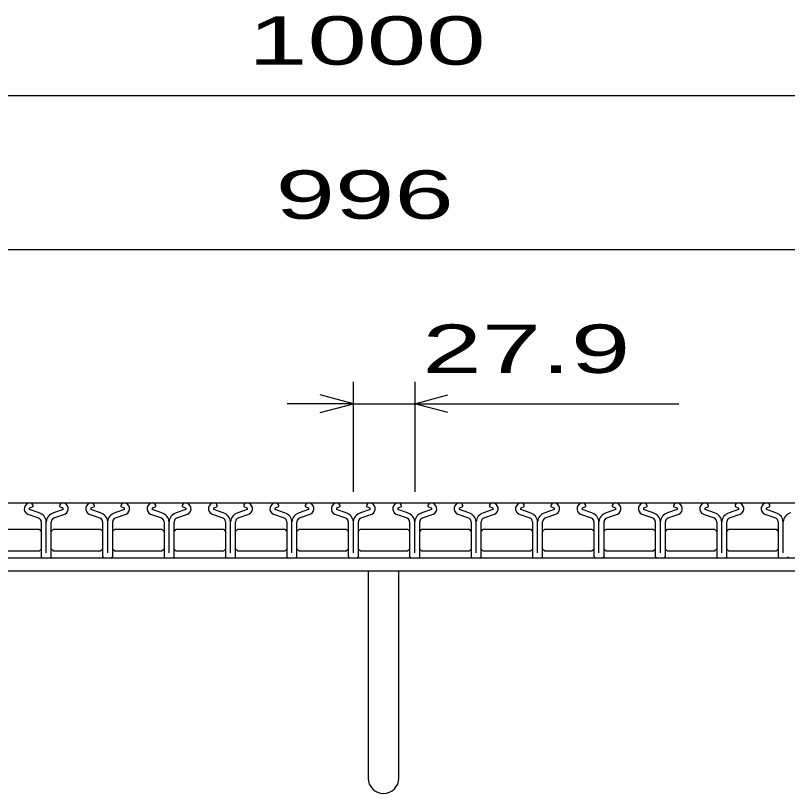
# Model space of a CAD drawing. Units: millimetres, scale not verified. Extents: x -1820 to 1724, y -1285 to 1059.
# Drawn here: x -1090.2 to -739.5, y -744 to -390.7 of the extents above; entities that cross this region are included whole.
import ezdxf
from ezdxf.enums import TextEntityAlignment as Align

# ---------------------------------------------------------------- set-up
doc = ezdxf.new("R2010")
doc.units = ezdxf.units.MM
doc.header["$LTSCALE"] = 10
for name, color, linetype, lineweight in [('16', 3, 'Continuous', 25), ('19', 6, 'Continuous', 25), ('22', 2, 'Continuous', 25)]:
    doc.layers.add(name, color=color, linetype=linetype, lineweight=lineweight)
doc.styles.add('ベクトル', font='')
doc.styles.get('ベクトル').set_extended_font_data('ベクトル')

msp = doc.modelspace()

# ---------------------------------------------------------------- linework, layer by layer
at = {"layer": '16'}
for p, q in [((-1421.06, -612), (-425.06, -612)), ((-1083.72, -614.31), (-1082.28, -613.61)), ((-1082.28, -613.61), (-1082.28, -613.38)), ((-1070.26, -613.38), (-1070.26, -613.61)), ((-1070.26, -613.61), (-1068.82, -614.31)), ((-1055.82, -614.31), (-1054.38, -613.61)), ((-1054.38, -613.61), (-1054.38, -613.38)), ((-1042.36, -613.38), (-1042.36, -613.61)), ((-1042.36, -613.61), (-1040.92, -614.31)), ((-1027.92, -614.31), (-1026.48, -613.61)), ((-1026.48, -613.61), (-1026.48, -613.38)), ((-1014.46, -613.38), (-1014.46, -613.61)), ((-1014.46, -613.61), (-1013.02, -614.31)), ((-1000.02, -614.31), (-998.58, -613.61)), ((-998.58, -613.61), (-998.58, -613.38)), ((-986.56, -613.38), (-986.56, -613.61)), ((-986.56, -613.61), (-985.12, -614.31)), ((-972.12, -614.31), (-970.68, -613.61)), ((-970.68, -613.61), (-970.68, -613.38)), ((-958.66, -613.38), (-958.66, -613.61)), ((-958.66, -613.61), (-957.22, -614.31)), ((-944.22, -614.31), (-942.78, -613.61)), ((-942.78, -613.61), (-942.78, -613.38)), ((-930.76, -613.38), (-930.76, -613.61)), ((-930.76, -613.61), (-929.32, -614.31)), ((-916.32, -614.31), (-914.88, -613.61)), ((-914.88, -613.61), (-914.88, -613.38)), ((-902.86, -613.38), (-902.86, -613.61)), ((-902.86, -613.61), (-901.42, -614.31)), ((-888.42, -614.31), (-886.98, -613.61)), ((-886.98, -613.61), (-886.98, -613.38)), ((-874.96, -613.38), (-874.96, -613.61)), ((-874.96, -613.61), (-873.52, -614.31)), ((-860.52, -614.31), (-859.08, -613.61)), ((-859.08, -613.61), (-859.08, -613.38)), ((-847.06, -613.38), (-847.06, -613.61)), ((-847.06, -613.61), (-845.62, -614.31)), ((-832.62, -614.31), (-831.18, -613.61)), ((-831.18, -613.61), (-831.18, -613.38)), ((-819.16, -613.38), (-819.16, -613.61)), ((-819.16, -613.61), (-817.72, -614.31)), ((-804.72, -614.31), (-803.28, -613.61)), ((-803.28, -613.61), (-803.28, -613.38)), ((-791.26, -613.38), (-791.26, -613.61)), ((-791.26, -613.61), (-789.82, -614.31)), ((-776.82, -614.31), (-775.38, -613.61)), ((-775.38, -613.61), (-775.38, -613.38)), ((-763.36, -613.38), (-763.36, -613.61)), ((-763.36, -613.61), (-761.92, -614.31)), ((-748.92, -614.31), (-747.48, -613.61)), ((-747.48, -613.61), (-747.48, -613.38)), ((-1084.64, -617.18), (-1079.77, -618.89)), ((-1079.56, -616.53), (-1083.88, -615.01)), ((-1068.66, -615.01), (-1072.98, -616.53)), ((-1072.77, -618.89), (-1067.9, -617.18)), ((-1056.74, -617.18), (-1051.87, -618.89)), ((-1051.66, -616.53), (-1055.98, -615.01)), ((-1040.76, -615.01), (-1045.08, -616.53)), ((-1044.87, -618.89), (-1040, -617.18)), ((-1028.84, -617.18), (-1023.97, -618.89)), ((-1023.76, -616.53), (-1028.08, -615.01)), ((-1012.86, -615.01), (-1017.18, -616.53)), ((-1016.97, -618.89), (-1012.1, -617.18)), ((-1000.94, -617.18), (-996.07, -618.89)), ((-995.86, -616.53), (-1000.18, -615.01)), ((-984.96, -615.01), (-989.28, -616.53)), ((-989.07, -618.89), (-984.2, -617.18)), ((-973.04, -617.18), (-968.17, -618.89)), ((-967.96, -616.53), (-972.28, -615.01)), ((-957.06, -615.01), (-961.38, -616.53)), ((-961.17, -618.89), (-956.3, -617.18)), ((-945.14, -617.18), (-940.27, -618.89)), ((-940.06, -616.53), (-944.38, -615.01)), ((-929.16, -615.01), (-933.48, -616.53)), ((-933.27, -618.89), (-928.4, -617.18)), ((-917.24, -617.18), (-912.37, -618.89)), ((-912.16, -616.53), (-916.48, -615.01)), ((-901.26, -615.01), (-905.58, -616.53)), ((-905.37, -618.89), (-900.5, -617.18)), ((-889.34, -617.18), (-884.47, -618.89)), ((-884.26, -616.53), (-888.58, -615.01)), ((-873.36, -615.01), (-877.68, -616.53)), ((-877.47, -618.89), (-872.6, -617.18)), ((-861.44, -617.18), (-856.57, -618.89)), ((-856.36, -616.53), (-860.68, -615.01)), ((-845.46, -615.01), (-849.78, -616.53)), ((-849.57, -618.89), (-844.7, -617.18)), ((-833.54, -617.18), (-828.67, -618.89)), ((-828.46, -616.53), (-832.78, -615.01)), ((-817.56, -615.01), (-821.88, -616.53)), ((-821.67, -618.89), (-816.8, -617.18)), ((-805.64, -617.18), (-800.77, -618.89)), ((-800.56, -616.53), (-804.88, -615.01)), ((-789.66, -615.01), (-793.98, -616.53)), ((-793.77, -618.89), (-788.9, -617.18)), ((-777.74, -617.18), (-772.87, -618.89)), ((-772.66, -616.53), (-776.98, -615.01)), ((-761.76, -615.01), (-766.08, -616.53)), ((-765.87, -618.89), (-761, -617.18)), ((-749.84, -617.18), (-744.97, -618.89)), ((-744.76, -616.53), (-749.08, -615.01)), ((-1078.57, -620.59), (-1078.57, -636.31)), ((-1076.26, -634.71), (-1076.26, -620.64)), ((-1073.97, -636.31), (-1073.97, -620.59)), ((-1050.67, -620.59), (-1050.67, -636.31)), ((-1048.36, -634.71), (-1048.36, -620.64)), ((-1046.07, -636.31), (-1046.07, -620.59)), ((-1022.77, -620.59), (-1022.77, -636.31)), ((-1020.46, -634.71), (-1020.46, -620.64)), ((-1018.17, -636.31), (-1018.17, -620.59)), ((-994.87, -620.59), (-994.87, -636.31)), ((-992.56, -634.71), (-992.56, -620.64)), ((-990.27, -636.31), (-990.27, -620.59)), ((-966.97, -620.59), (-966.97, -636.31)), ((-964.66, -634.71), (-964.66, -620.64)), ((-962.37, -636.31), (-962.37, -620.59)), ((-939.07, -620.59), (-939.07, -636.31)), ((-936.76, -634.71), (-936.76, -620.64)), ((-934.47, -636.31), (-934.47, -620.59)), ((-911.17, -620.59), (-911.17, -636.31)), ((-908.86, -634.71), (-908.86, -620.64)), ((-906.57, -636.31), (-906.57, -620.59)), ((-883.27, -620.59), (-883.27, -636.31)), ((-880.96, -634.71), (-880.96, -620.64)), ((-878.67, -636.31), (-878.67, -620.59)), ((-855.37, -620.59), (-855.37, -636.31)), ((-853.06, -634.71), (-853.06, -620.64)), ((-850.77, -636.31), (-850.77, -620.59)), ((-827.47, -620.59), (-827.47, -636.31)), ((-825.16, -634.71), (-825.16, -620.64)), ((-822.87, -636.31), (-822.87, -620.59)), ((-799.57, -620.59), (-799.57, -636.31)), ((-797.26, -634.71), (-797.26, -620.64)), ((-794.97, -636.31), (-794.97, -620.59)), ((-771.67, -620.59), (-771.67, -636.31)), ((-769.36, -634.71), (-769.36, -620.64)), ((-767.07, -636.31), (-767.07, -620.59)), ((-743.77, -620.59), (-743.77, -636.31)), ((-741.46, -634.71), (-741.46, -620.64)), ((-1100.91, -624), (-1079.51, -624)), ((-1079.51, -624), (-1078.51, -625)), ((-1074.01, -625), (-1073.01, -624)), ((-1073.01, -624), (-1051.61, -624)), ((-1051.61, -624), (-1050.61, -625)), ((-1046.11, -625), (-1045.11, -624)), ((-1045.11, -624), (-1023.71, -624)), ((-1023.71, -624), (-1022.71, -625)), ((-1018.21, -625), (-1017.21, -624)), ((-1017.21, -624), (-995.81, -624)), ((-995.81, -624), (-994.81, -625)), ((-990.31, -625), (-989.31, -624)), ((-989.31, -624), (-967.91, -624)), ((-967.91, -624), (-966.91, -625)), ((-962.41, -625), (-961.41, -624)), ((-961.41, -624), (-940.01, -624)), ((-940.01, -624), (-939.01, -625)), ((-934.51, -625), (-933.51, -624)), ((-933.51, -624), (-912.11, -624)), ((-912.11, -624), (-911.11, -625)), ((-906.61, -625), (-905.61, -624)), ((-905.61, -624), (-884.21, -624)), ((-884.21, -624), (-883.21, -625)), ((-878.71, -625), (-877.71, -624)), ((-877.71, -624), (-856.31, -624)), ((-856.31, -624), (-855.31, -625)), ((-850.81, -625), (-849.81, -624)), ((-849.81, -624), (-828.41, -624)), ((-828.41, -624), (-827.41, -625)), ((-822.91, -625), (-821.91, -624)), ((-821.91, -624), (-800.51, -624)), ((-800.51, -624), (-799.51, -625)), ((-795.01, -625), (-794.01, -624)), ((-794.01, -624), (-772.61, -624)), ((-772.61, -624), (-771.61, -625)), ((-767.11, -625), (-766.11, -624)), ((-766.11, -624), (-744.71, -624)), ((-744.71, -624), (-743.71, -625)), ((-1079.51, -634), (-1100.91, -634)), ((-1078.51, -633), (-1079.51, -634)), ((-1073.01, -634), (-1074.01, -633)), ((-1051.61, -634), (-1073.01, -634)), ((-1050.61, -633), (-1051.61, -634)), ((-1045.11, -634), (-1046.11, -633)), ((-1023.71, -634), (-1045.11, -634)), ((-1022.71, -633), (-1023.71, -634)), ((-1017.21, -634), (-1018.21, -633)), ((-995.81, -634), (-1017.21, -634)), ((-994.81, -633), (-995.81, -634)), ((-989.31, -634), (-990.31, -633)), ((-967.91, -634), (-989.31, -634)), ((-966.91, -633), (-967.91, -634)), ((-961.41, -634), (-962.41, -633)), ((-940.01, -634), (-961.41, -634)), ((-939.01, -633), (-940.01, -634)), ((-933.51, -634), (-934.51, -633)), ((-912.11, -634), (-933.51, -634)), ((-911.11, -633), (-912.11, -634)), ((-905.61, -634), (-906.61, -633)), ((-884.21, -634), (-905.61, -634)), ((-883.21, -633), (-884.21, -634)), ((-877.71, -634), (-878.71, -633)), ((-856.31, -634), (-877.71, -634)), ((-855.31, -633), (-856.31, -634)), ((-849.81, -634), (-850.81, -633)), ((-828.41, -634), (-849.81, -634)), ((-827.41, -633), (-828.41, -634)), ((-821.91, -634), (-822.91, -633)), ((-800.51, -634), (-821.91, -634)), ((-799.51, -633), (-800.51, -634)), ((-794.01, -634), (-795.01, -633)), ((-772.61, -634), (-794.01, -634)), ((-771.61, -633), (-772.61, -634)), ((-766.11, -634), (-767.11, -633)), ((-744.71, -634), (-766.11, -634)), ((-743.71, -633), (-744.71, -634)), ((-1421.06, -637), (-425.06, -637)), ((-1077.87, -637.01), (-1074.67, -637.01)), ((-1049.97, -637.01), (-1046.77, -637.01)), ((-1022.07, -637.01), (-1018.87, -637.01)), ((-994.17, -637.01), (-990.97, -637.01)), ((-966.27, -637.01), (-963.07, -637.01)), ((-938.37, -637.01), (-935.17, -637.01)), ((-910.47, -637.01), (-907.27, -637.01)), ((-882.57, -637.01), (-879.37, -637.01)), ((-854.67, -637.01), (-851.47, -637.01)), ((-826.77, -637.01), (-823.57, -637.01)), ((-798.87, -637.01), (-795.67, -637.01)), ((-770.97, -637.01), (-767.77, -637.01)), ((-743.07, -637.01), (-739.87, -637.01))]:
    msp.add_line(p, q, dxfattribs=at)
for centre, radius, start, end in [((-1083.57, -614.7), 2.7, 90.98, 246.68), ((-1083.55, -614.72), 0.44, 111.91, 222.33), ((-1083.73, -613.45), 1.45, 2.5, 85.55), ((-1068.81, -613.45), 1.45, 94.45, 177.5), ((-1068.97, -614.7), 2.7, 293.32, 89.02), ((-1068.99, -614.72), 0.44, 317.67, 68.09), ((-1055.67, -614.7), 2.7, 90.98, 246.68), ((-1055.65, -614.72), 0.44, 111.91, 222.33), ((-1055.83, -613.45), 1.45, 2.5, 85.55), ((-1040.91, -613.45), 1.45, 94.45, 177.5), ((-1041.07, -614.7), 2.7, 293.32, 89.02), ((-1041.09, -614.72), 0.44, 317.67, 68.09), ((-1027.77, -614.7), 2.7, 90.98, 246.68), ((-1027.75, -614.72), 0.44, 111.91, 222.33), ((-1027.93, -613.45), 1.45, 2.5, 85.55), ((-1013.01, -613.45), 1.45, 94.45, 177.5), ((-1013.17, -614.7), 2.7, 293.32, 89.02), ((-1013.19, -614.72), 0.44, 317.67, 68.09), ((-999.87, -614.7), 2.7, 90.98, 246.68), ((-999.85, -614.72), 0.44, 111.91, 222.33), ((-1000.03, -613.45), 1.45, 2.5, 85.55), ((-985.11, -613.45), 1.45, 94.45, 177.5), ((-985.27, -614.7), 2.7, 293.32, 89.02), ((-985.29, -614.72), 0.44, 317.67, 68.09), ((-971.97, -614.7), 2.7, 90.98, 246.68), ((-971.95, -614.72), 0.44, 111.91, 222.33), ((-972.13, -613.45), 1.45, 2.5, 85.55), ((-957.21, -613.45), 1.45, 94.45, 177.5), ((-957.37, -614.7), 2.7, 293.32, 89.02), ((-957.39, -614.72), 0.44, 317.67, 68.09), ((-944.07, -614.7), 2.7, 90.98, 246.68), ((-944.05, -614.72), 0.44, 111.91, 222.33), ((-944.23, -613.45), 1.45, 2.5, 85.55), ((-929.31, -613.45), 1.45, 94.45, 177.5), ((-929.47, -614.7), 2.7, 293.32, 89.02), ((-929.49, -614.72), 0.44, 317.67, 68.09), ((-916.17, -614.7), 2.7, 90.98, 246.68), ((-916.15, -614.72), 0.44, 111.91, 222.33), ((-916.33, -613.45), 1.45, 2.5, 85.55), ((-901.41, -613.45), 1.45, 94.45, 177.5), ((-901.57, -614.7), 2.7, 293.32, 89.02), ((-901.59, -614.72), 0.44, 317.67, 68.09), ((-888.27, -614.7), 2.7, 90.98, 246.68), ((-888.25, -614.72), 0.44, 111.91, 222.33), ((-888.43, -613.45), 1.45, 2.5, 85.55), ((-873.51, -613.45), 1.45, 94.45, 177.5), ((-873.67, -614.7), 2.7, 293.32, 89.02), ((-873.69, -614.72), 0.44, 317.67, 68.09), ((-860.37, -614.7), 2.7, 90.98, 246.68), ((-860.35, -614.72), 0.44, 111.91, 222.33), ((-860.53, -613.45), 1.45, 2.5, 85.55), ((-845.61, -613.45), 1.45, 94.45, 177.5), ((-845.77, -614.7), 2.7, 293.32, 89.02), ((-845.79, -614.72), 0.44, 317.67, 68.09), ((-832.47, -614.7), 2.7, 90.98, 246.68), ((-832.45, -614.72), 0.44, 111.91, 222.33), ((-832.63, -613.45), 1.45, 2.5, 85.55), ((-817.71, -613.45), 1.45, 94.45, 177.5), ((-817.87, -614.7), 2.7, 293.32, 89.02), ((-817.89, -614.72), 0.44, 317.67, 68.09), ((-804.57, -614.7), 2.7, 90.98, 246.68), ((-804.55, -614.72), 0.44, 111.91, 222.33), ((-804.73, -613.45), 1.45, 2.5, 85.55), ((-789.81, -613.45), 1.45, 94.45, 177.5), ((-789.97, -614.7), 2.7, 293.32, 89.02), ((-789.99, -614.72), 0.44, 317.67, 68.09), ((-776.67, -614.7), 2.7, 90.98, 246.68), ((-776.65, -614.72), 0.44, 111.91, 222.33), ((-776.83, -613.45), 1.45, 2.5, 85.55), ((-761.91, -613.45), 1.45, 94.45, 177.5), ((-762.07, -614.7), 2.7, 293.32, 89.02), ((-762.09, -614.72), 0.44, 317.67, 68.09), ((-748.77, -614.7), 2.7, 90.98, 246.68), ((-748.75, -614.72), 0.44, 111.91, 222.33), ((-748.93, -613.45), 1.45, 2.5, 85.55), ((-1080.85, -620.94), 4.6, 3.78, 73.7), ((-1071.69, -620.94), 4.6, 106.3, 176.22), ((-1052.95, -620.94), 4.6, 3.78, 73.7), ((-1043.79, -620.94), 4.6, 106.3, 176.22), ((-1025.05, -620.94), 4.6, 3.78, 73.7), ((-1015.89, -620.94), 4.6, 106.3, 176.22), ((-997.15, -620.94), 4.6, 3.78, 73.7), ((-987.99, -620.94), 4.6, 106.3, 176.22), ((-969.25, -620.94), 4.6, 3.78, 73.7), ((-960.09, -620.94), 4.6, 106.3, 176.22), ((-941.35, -620.94), 4.6, 3.78, 73.7), ((-932.19, -620.94), 4.6, 106.3, 176.22), ((-913.45, -620.94), 4.6, 3.78, 73.7), ((-904.29, -620.94), 4.6, 106.3, 176.22), ((-885.55, -620.94), 4.6, 3.78, 73.7), ((-876.39, -620.94), 4.6, 106.3, 176.22), ((-857.65, -620.94), 4.6, 3.78, 73.7), ((-848.49, -620.94), 4.6, 106.3, 176.22), ((-829.75, -620.94), 4.6, 3.78, 73.7), ((-820.59, -620.94), 4.6, 106.3, 176.22), ((-801.85, -620.94), 4.6, 3.78, 73.7), ((-792.69, -620.94), 4.6, 106.3, 176.22), ((-773.95, -620.94), 4.6, 3.78, 73.7), ((-764.79, -620.94), 4.6, 106.3, 176.22), ((-746.05, -620.94), 4.6, 3.78, 73.7), ((-736.89, -620.94), 4.6, 106.3, 176.22), ((-1080.37, -620.59), 1.8, 0, 70.58), ((-1072.17, -620.59), 1.8, 109.42, 180), ((-1052.47, -620.59), 1.8, 0, 70.58), ((-1044.27, -620.59), 1.8, 109.42, 180), ((-1024.57, -620.59), 1.8, 0, 70.58), ((-1016.37, -620.59), 1.8, 109.42, 180), ((-996.67, -620.59), 1.8, 0, 70.58), ((-988.47, -620.59), 1.8, 109.42, 180), ((-968.77, -620.59), 1.8, 0, 70.58), ((-960.57, -620.59), 1.8, 109.42, 180), ((-940.87, -620.59), 1.8, 0, 70.58), ((-932.67, -620.59), 1.8, 109.42, 180), ((-912.97, -620.59), 1.8, 0, 70.58), ((-904.77, -620.59), 1.8, 109.42, 180), ((-885.07, -620.59), 1.8, 0, 70.58), ((-876.87, -620.59), 1.8, 109.42, 180), ((-857.17, -620.59), 1.8, 0, 70.58), ((-848.97, -620.59), 1.8, 109.42, 180), ((-829.27, -620.59), 1.8, 0, 70.58), ((-821.07, -620.59), 1.8, 109.42, 180), ((-801.37, -620.59), 1.8, 0, 70.58), ((-793.17, -620.59), 1.8, 109.42, 180), ((-773.47, -620.59), 1.8, 0, 70.58), ((-765.27, -620.59), 1.8, 109.42, 180), ((-745.57, -620.59), 1.8, 0, 70.58), ((-1077.87, -636.31), 0.7, 180, 270), ((-1074.67, -636.31), 0.7, 270, 0), ((-1049.97, -636.31), 0.7, 180, 270), ((-1046.77, -636.31), 0.7, 270, 0), ((-1022.07, -636.31), 0.7, 180, 270), ((-1018.87, -636.31), 0.7, 270, 0), ((-994.17, -636.31), 0.7, 180, 270), ((-990.97, -636.31), 0.7, 270, 0), ((-966.27, -636.31), 0.7, 180, 270), ((-963.07, -636.31), 0.7, 270, 0), ((-938.37, -636.31), 0.7, 180, 270), ((-935.17, -636.31), 0.7, 270, 0), ((-910.47, -636.31), 0.7, 180, 270), ((-907.27, -636.31), 0.7, 270, 0), ((-882.57, -636.31), 0.7, 180, 270), ((-879.37, -636.31), 0.7, 270, 0), ((-854.67, -636.31), 0.7, 180, 270), ((-851.47, -636.31), 0.7, 270, 0), ((-826.77, -636.31), 0.7, 180, 270), ((-823.57, -636.31), 0.7, 270, 0), ((-798.87, -636.31), 0.7, 180, 270), ((-795.67, -636.31), 0.7, 270, 0), ((-770.97, -636.31), 0.7, 180, 270), ((-767.77, -636.31), 0.7, 270, 0), ((-743.07, -636.31), 0.7, 180, 270), ((-739.87, -636.31), 0.7, 270, 0)]:
    msp.add_arc(centre, radius, start, end, dxfattribs=at)
at = {"layer": '19'}
for p, q in [((-1423.06, -637), (-423.06, -637)), ((-423.06, -643), (-1423.06, -643)), ((-930.06, -643), (-930.06, -737)), ((-916.06, -737), (-916.06, -643))]:
    msp.add_line(p, q, dxfattribs=at)
msp.add_arc((-923.06, -737), 7, 180, 0, dxfattribs=at)
at = {"layer": '22', "color": 4}
for p, q in [((-1423.06, -427), (-423.06, -427)), ((-1421.06, -497), (-425.06, -497)), ((-936.76, -607), (-936.76, -557)), ((-908.86, -557), (-908.86, -607)), ((-936.76, -567), (-951.76, -563)), ((-908.86, -567), (-893.86, -563)), ((-936.76, -567), (-966.76, -567)), ((-951.76, -571), (-936.76, -567)), ((-936.76, -567), (-908.86, -567)), ((-893.86, -571), (-908.86, -567)), ((-908.86, -567), (-788.86, -567))]:
    msp.add_line(p, q, dxfattribs=at)

# ---------------------------------------------------------------- texts
at = {"layer": '22', "style": 'ベクトル', "width": 1.65}
for s, p in [(' 1000 ', (-998.06, -402)), (' 996 ', (-985.56, -472)), (' 27.9 ', (-918.86, -542))]:
    msp.add_text(s, height=21.99, dxfattribs=at).set_placement(p, align=Align.MIDDLE_LEFT)

doc.saveas('drawing.dxf')
